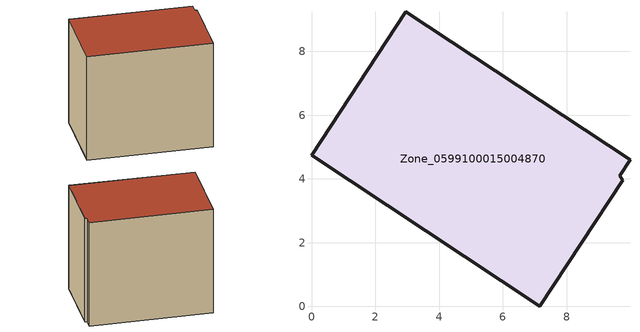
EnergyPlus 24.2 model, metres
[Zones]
Zone_0599100015004870
 floor ground (C_G): 7.16,0 0,4.74 2.96,9.25 9.99,4.6 9.68,4.1 9.76,3.96 z0.94
 wall outside (C_F): 0,4.74 7.16,0 9.76,3.96 9.68,4.1 9.99,4.6 2.96,9.25 0,4.74 z0.94:8.72
 roof outside (C_R): 9.99,4.6 2.96,9.25 0,4.74 7.16,0 9.76,3.96 9.68,4.1 z8.72
[BUILDING]
Pand.0599100015004870: North Axis=0; Terrain=City; Loads Convergence Tolerance Value=0.04; Temperature Convergence Tolerance Value=0.4; Solar Distribution=FullExterior; Maximum Number of Warmup Days=25; Minimum Number of Warmup Days=1
[Site:Location]
Rotterdam.The.Hague.AP_ZH_NLD Design_Conditions: Latitude=51.96; Longitude=4.45; Time Zone=1; Elevation=-4.5
[SITE:GROUNDTEMPERATURE:BUILDINGSURFACE]
18, 18, 18, 18, 18, 18, 18, 18, 18, 18, 18, 18
[MATERIAL] Thermal Absorptance=0.9; Solar Absorptance=0.7; Visible Absorptance=0.7
Name | Roughness | Thickness | Conductivity | Density | Specific Heat
G.TI.1975-1991 | MediumSmooth | 0.15 | 0.288461 | 540 | 1210
F.TI.1975-1991 | Rough | 0.3 | 0.230769 | 1920 | 840
R.TI.1975-1991 | MediumRough | 0.2 | 0.153846 | 1500 | 1000
[CONSTRUCTION]
C_G: G.TI.1975-1991
C_F: F.TI.1975-1991
C_R: R.TI.1975-1991
[ZONE]
Zone_0599100015004870: Type=1; Multiplier=1; Ceiling Height=Autocalculate; Volume=Autocalculate; Floor Area=autocalculate; Part of Total Floor Area=Yes
[ZONEINFILTRATION:DESIGNFLOWRATE]
Infil_Zone_0599100015004870: Zone or ZoneList or Space or SpaceList=Zone_0599100015004870; Schedule=AlwaysOn; Design Flow Rate Calculation Method=Flow/Area; Flow Rate per Floor Area=0.003; Constant Term Coefficient=1; Temperature Term Coefficient=0; Velocity Term Coefficient=0; Velocity Squared Term Coefficient=0
[HVACTEMPLATE:ZONE:IDEALLOADSAIRSYSTEM]
Zone_0599100015004870: Maximum Heating Supply Air Temperature=50; Minimum Cooling Supply Air Temperature=13; Maximum Heating Supply Air Humidity Ratio=0.0156; Minimum Cooling Supply Air Humidity Ratio=0.0077; Heating Limit=NoLimit; Cooling Limit=NoLimit; Dehumidification Control Type=ConstantSensibleHeatRatio; Cooling Sensible Heat Ratio=0.7; Dehumidification Setpoint=60; Humidification Control Type=None; Humidification Setpoint=30; Outdoor Air Method=None; Outdoor Air Flow Rate per Person=0.00944; Outdoor Air Flow Rate per Zone Floor Area=0; Outdoor Air Flow Rate per Zone=0; Demand Controlled Ventilation Type=None; Outdoor Air Economizer Type=NoEconomizer; Heat Recovery Type=None; Sensible Heat Recovery Effectiveness=0.7; Latent Heat Recovery Effectiveness=0.65
[ZONECONTROL:THERMOSTAT]
ThermostatControl_Zone_0599100015004870: Zone or ZoneList=Zone_0599100015004870; Control Type Schedule=DualSetpointControlType; Control 1=Thermostat_Zone_0599100015004870; Temperature Difference Between Cutout And Setpoint=0
[THERMOSTATSETPOINT:DUALSETPOINT]
Thermostat_Zone_0599100015004870: Heating Setpoint Temperature Schedule=HeatingSetpoint_Zone_0599100015004870; Cooling Setpoint Temperature Schedule=CoolingSetpoint_Zone_0599100015004870
[SCHEDULE:COMPACT]
HeatingSetpoint_Zone_0599100015004870: Through: 12/31, For: AllDays, Until: 24:00, 21
CoolingSetpoint_Zone_0599100015004870: Through: 12/31, For: AllDays, Until: 24:00, 24
DualSetpointControlType: Through: 12/31, For: AllDays, Until: 24:00, 4
AlwaysOn: Through: 12/31, For: AllDays, Until: 24:00, 1
